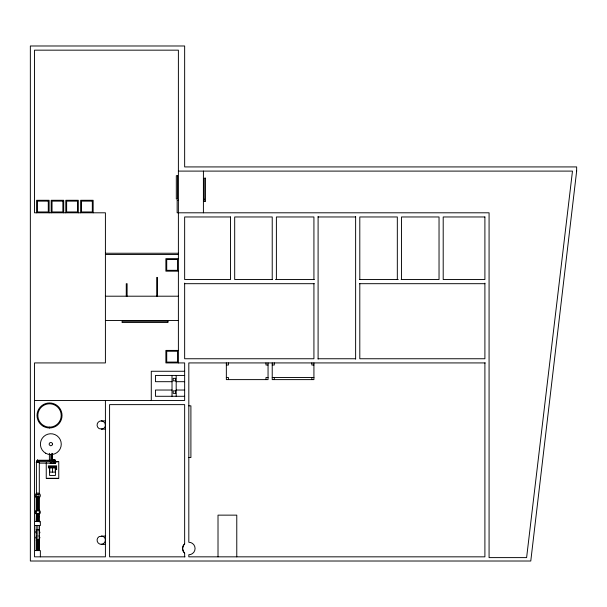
<?xml version="1.0" encoding="UTF-8"?>
<svg xmlns="http://www.w3.org/2000/svg" width="607" height="607" viewBox="0 0 607 607"><rect width="100%" height="100%" fill="white"/><g stroke="black" fill="none" stroke-linecap="round" stroke-linejoin="round"><path stroke-width="0.91" d="M39.303 513.052L39.523 512.217L38.689 510.775L37.854 510.555L36.412 511.382L36.412 513.052L37.019 513.666L37.854 513.886L39.303 513.052L39.303 522.012M39.356 463.133L55.419 463.133L55.836 461.684L55.002 460.243L51.921 460.015M55.419 460.85L55.836 461.684L55.419 463.133L55.419 460.243L54.167 460.015A1.669 1.669 0 0 0 53.333 460.243L53.333 463.353M36.412 494.075L36.412 462.382L37.49 460.015L37.49 462.519M55.836 461.684L55.419 462.519L53.333 462.519M46.246 462.61L46.246 478.369L58.758 478.369L58.758 461.684L37.49 461.684L36.412 462.382L37.49 460.243L55.419 460.243M37.49 460.015L36.185 462.382L39.303 462.382L39.303 494.075M36.412 462.382L37.49 460.63L55.419 460.63M36.944 496.594L36.412 497.209L36.799 510.995M55.616 462.519L55.002 463.133L53.333 463.133M38.689 516.997L39.303 516.39M36.815 535.852L35.775 537.658L36.815 539.464M38.901 539.464L39.941 537.658L38.901 535.852M36.185 531.011L35.775 532.066L36.663 533.948M39.523 533.462L39.933 532.415L39.045 530.526M53.333 460.243L54.167 460.015M51.337 462.549L51.671 463.133L50.002 463.133M105.413 535.989L99.161 536.55L97.636 538.075A4.173 4.173 0 0 0 101.248 544.327L105.413 544.327M101.248 544.327L103.327 543.773L104.852 542.248L105.413 540.162A4.173 4.173 0 0 0 101.248 535.989M55.632 461.692L57.923 461.684M57.923 478.369L47.088 478.369M178.39 171.098L572.477 171.098L526.61 557.613L489.075 557.613L489.075 212.799L177.145 212.799L177.145 200.287L178.39 200.287M203.413 199.202L204.248 199.202M318.098 216.965L355.626 216.965M105.413 253.248L178.39 253.248M105.413 254.5L178.39 254.5M178.39 258.65L165.886 258.65L165.886 271.162L178.39 271.162M272.604 279.524L234.689 279.524L234.689 216.965L272.224 216.965L272.224 279.524M275.449 279.524L314.305 279.524M359.42 279.524L398.275 279.524M401.121 279.524L439.036 279.524L439.036 216.965L401.5 216.965L401.5 279.524M184.649 283.689L314.335 283.689M359.412 283.689L484.902 283.689M105.413 296.201L178.39 296.201M105.413 320.466L178.39 320.466M178.39 350.414L165.886 350.414L165.886 362.925L184.649 362.925L184.649 400.461L34.523 400.461M318.098 358.752L355.626 358.752M485.289 362.925L188.815 362.925L188.815 542.248A6.252 6.252 0 0 1 195.075 548.5A6.252 6.252 0 0 1 188.815 554.76L188.815 556.839L484.902 556.839L484.902 362.925M226.35 365.012L228.437 365.012L228.437 362.925M268.051 365.012L265.965 365.012L265.965 362.925M272.224 365.012L274.311 365.012L274.311 362.925M313.925 365.012L311.839 365.012L311.839 362.925M184.649 371.264L151.287 371.264L151.287 400.461M184.649 375.437L155.46 375.437L155.46 381.689L172.138 381.689M226.35 377.524L228.437 377.524L228.437 379.61M268.051 377.524L265.965 377.524L265.965 379.61M272.224 377.524L313.925 377.524M175.78 378.358L173.177 378.358L173.177 380.855L175.78 380.855M176.189 381.689L184.649 381.689M172.138 390.035L155.46 390.035L155.46 396.288L184.649 396.288M176.189 390.035L184.649 390.035M175.78 390.87L173.177 390.87L173.177 393.366L175.78 393.366M188.815 405.833L190.901 405.833L190.901 457.549L188.815 457.549M105.413 429.232L99.161 428.671L97.636 427.146A4.173 4.173 0 0 1 101.248 420.894L105.413 420.894M53.333 460.85L55.616 460.85L55.002 460.243M48.332 465.857L56.671 465.857M48.332 466.692L56.671 466.692M48.332 467.109L56.671 467.109M48.332 467.944L56.671 467.944M55.419 469.606L56.671 469.606L56.671 468.771L55.419 468.771L55.419 475.448L49.584 475.448L49.584 467.944M36.185 493.87L37.019 493.87M35.358 521.398L40.358 521.398L40.358 525.563L35.358 525.563M36.185 529.736L39.523 529.736M36.185 540.162L39.523 540.162M35.358 550.587L40.358 550.587L40.358 556.839M185.044 556.839L109.586 556.839L109.586 404.626L184.649 404.626L184.649 544.13L183.405 545.374L182.563 548.5L183.405 551.626L184.649 552.878L184.649 556.839M101.248 420.894L103.327 421.448L104.852 422.98L105.413 425.059A4.173 4.173 0 0 1 101.248 429.232M36.412 516.39L37.019 516.997M36.412 493.87L36.944 494.485M38.856 462.382L38.544 461.684L38.689 462.382L37.49 461.684L37.854 462.382L37.019 462.382M484.902 283.135L484.902 358.752L359.799 358.752L359.799 283.689M397.327 279.524L397.327 216.965L359.799 216.965L359.799 279.524M355.626 216.502L355.626 359.132M318.098 216.502L318.098 359.132M313.925 279.524L313.925 216.965L276.39 216.965L276.39 279.524M313.925 283.689L313.925 358.752L184.649 358.752L184.649 283.135M313.925 362.925L313.925 379.61L272.224 379.61L272.224 362.925M311.839 377.524L311.839 379.61M274.311 377.524L274.311 379.61M268.051 362.925L268.051 379.61L226.35 379.61L226.35 362.925M236.776 556.839L236.776 515.138L218.012 515.138L218.012 556.839M203.413 171.098L203.413 212.799M178.39 362.925L178.39 50.161L34.523 50.161L34.523 212.799L105.413 212.799L105.413 362.925L34.523 362.925L34.523 556.839L105.413 556.839L105.413 400.461M176.189 375.437L176.189 396.288M175.491 378.358L175.491 380.855M175.491 390.87L175.491 393.366M172.016 375.437L172.016 396.288M157.539 296.201L157.539 277.429L156.705 277.429L156.705 296.201M127.098 296.201L127.098 283.697L126.264 283.697L126.264 296.201M93.152 212.799L93.152 200.287L80.64 200.287L80.64 212.799M78.311 212.799L78.311 200.287L65.799 200.287L65.799 212.799M63.712 212.799L63.712 200.287L51.2 200.287L51.2 212.799M55.283 467.944L55.283 472.109L49.721 472.109L49.721 467.944M54.539 463.255L50.366 463.224M52.506 467.944L52.506 472.109M52.278 453.437L52.278 460.85M51.891 453.292L51.891 460.751M50.836 454.226L50.836 460.751M50.836 462.648L50.836 463.353A1.669 1.669 0 0 0 51.671 463.133M49.531 427.146L49.531 427.981M49.387 453.292L49.387 460.85M49.114 212.799L49.114 200.287L36.602 200.287L36.602 212.799M39.523 525.563L39.523 550.587M39.303 497.209L39.303 510.555M39.303 540.162L39.303 550.587M38.689 497.209L38.689 509.872M38.689 513.886L38.689 521.398M38.689 540.162L38.689 550.587M37.854 497.209L37.854 510.555M37.854 514.721L37.854 521.398M37.854 525.563L37.854 550.587M37.019 497.626L37.019 509.834M37.019 513.666L37.019 521.398M37.019 540.162L37.019 550.587M36.412 521.398L36.412 513.886L36.185 521.398M36.412 540.162L36.412 550.587M36.185 496.602L36.185 511.155M36.185 525.563L36.185 550.587M184.399 552.924A6.252 6.252 0 0 1 184.399 544.077M576.65 171.098L530.776 561.012L30.35 561.012L30.35 45.988L184.649 45.988L184.649 166.925L576.65 166.925L576.65 171.098M36.602 494.819L37.133 496.792L39.106 496.26L38.582 494.288L36.602 494.819M52.506 444.172L52.278 445.007L50.836 445.842L49.387 445.007A1.669 1.669 0 0 1 50.404 442.556A1.669 1.669 0 0 1 52.506 444.172M177.563 175.681L176.311 175.681L176.311 199.035L177.563 199.035L177.563 175.681M205.5 178.185L204.248 178.185L204.248 201.539L205.5 201.539L205.5 178.185M48.279 201.122L37.437 201.122L37.437 211.964L48.279 211.964L48.279 201.122M62.878 201.122L52.035 201.122L52.035 211.964L62.878 211.964L62.878 201.122M77.476 201.122L66.633 201.122L66.633 211.964L77.476 211.964L77.476 201.122M92.317 201.122L81.475 201.122L81.475 211.964L92.317 211.964L92.317 201.122M230.523 216.965L184.649 216.965L184.649 279.524L230.523 279.524L230.523 216.965M484.902 216.965L443.201 216.965L443.201 279.524L484.902 279.524L484.902 216.965M177.563 259.485L166.72 259.485L166.72 270.327L177.563 270.327L177.563 259.485M167.964 321.3L122.098 321.3L122.098 322.545L167.964 322.545L167.964 321.3M177.563 351.248L166.72 351.248L166.72 362.091L177.563 362.091L177.563 351.248M35.692 496.792A2.504 2.504 0 0 0 40.024 496.792A2.504 2.504 0 0 0 37.854 493.036A2.504 2.504 0 0 0 35.692 496.792M35.692 513.469A2.504 2.504 0 0 0 40.024 513.469A2.504 2.504 0 0 0 37.854 509.721A2.504 2.504 0 0 0 35.692 513.469M45.624 453.201A10.425 10.425 0 0 0 61.261 444.172A10.425 10.425 0 0 0 45.624 435.143A10.425 10.425 0 0 0 45.624 453.201M43.279 426.304A12.512 12.512 0 0 0 62.043 415.469A12.512 12.512 0 0 0 43.279 404.634A12.512 12.512 0 0 0 43.279 426.304M43.696 425.583A11.677 11.677 0 0 0 61.208 415.469A11.677 11.677 0 0 0 43.696 405.355A11.677 11.677 0 0 0 43.696 425.583"/></g></svg>
